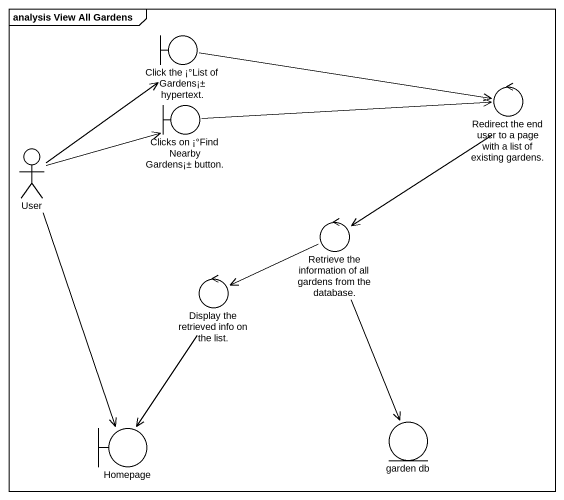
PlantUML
@startuml
mainframe analysis View All Gardens
boundary "Click the ¡°List of Gardens¡± hypertext." as Click_the_List_of_Gardens
boundary "Clicks on ¡°Find Nearby Gardens¡± button." as Clicks_on_Find_Nearby
control "Redirect the end user to a page with a list of existing gardens." as Redirect_the_end_user_to_a
actor User
control "Retrieve the information of all gardens from the database." as Retrieve_the_information_of
control "Display the retrieved info on the list." as Display_the_retrieved_info
boundary Homepage
entity "garden db" as garden_db
Click_the_List_of_Gardens -right-> Redirect_the_end_user_to_a
Clicks_on_Find_Nearby -right-> Redirect_the_end_user_to_a
Redirect_the_end_user_to_a --> Retrieve_the_information_of
User -up-> Click_the_List_of_Gardens
User -right-> Clicks_on_Find_Nearby
User --> Homepage
Retrieve_the_information_of -left-> Display_the_retrieved_info
Retrieve_the_information_of --> garden_db
Display_the_retrieved_info --> Homepage
@enduml
